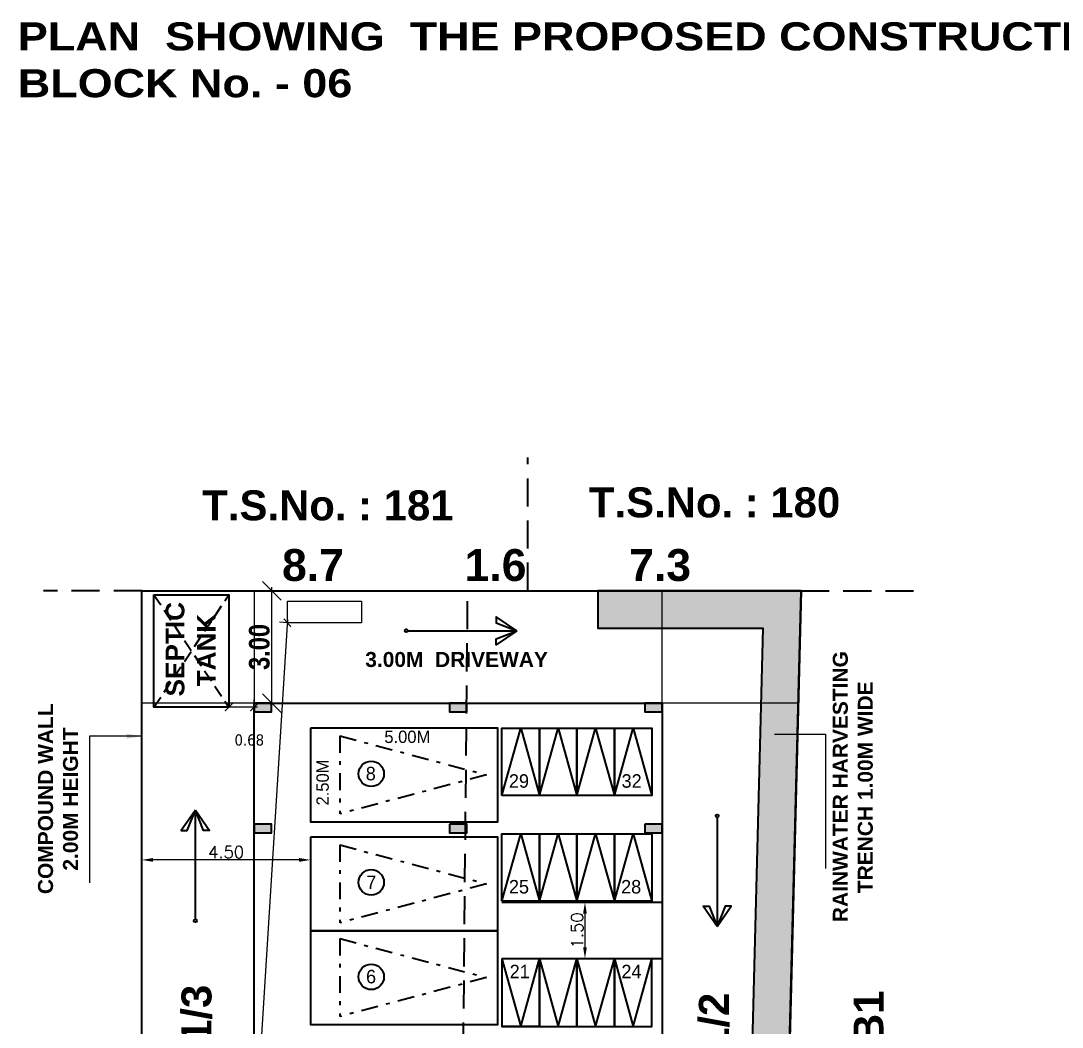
# Model space of a CAD drawing. Header units: metres. Extents: x 2770 to 3790, y -2264 to -643.
# Drawn here: x 3709.65 to 3737.45, y -2232.61 to -2205.75 of the extents above; entities that cross this region are included whole.
import ezdxf

# ---------------------------------------------------------------- set-up
doc = ezdxf.new("R2010")
doc.units = ezdxf.units.M
doc.header["$MEASUREMENT"] = 0
doc.header["$PDMODE"] = 2
for name, pattern in [('DASHDOT', [1, 0.5, -0.25, 0, -0.25]), ('HIDDEN', [0.375, 0.25, -0.125]), ('HIDDENX2', [0.75, 0.5, -0.25])]:
    doc.linetypes.add(name, pattern=pattern)
for name, color, linetype in [('BLK_1_FLR_0_BLT_UP_AREA', 18, 'Continuous'), ('BLK_1_FLR_0_BLT_UP_AREA_DEDUCT', 18, 'Continuous'), ('BLK_1_FLR_0_COVERED_PARKING', 173, 'Continuous'), ('BLK_1_FLR_0_STILT', 113, 'Continuous'), ('BLK_1_LVL_0_BLDG_FOOT_PRINT', 1, 'Continuous'), ('BLK_1_LVL_0_REAR_SETBACK', 11, 'Continuous'), ('BLK_1_LVL_0_SIDE_SETBACK1', 171, 'Continuous'), ('BLK_1_LVL_0_SIDE_SETBACK2', 102, 'Continuous'), ('PARKING_SLOT', 30, 'Continuous'), ('PLOT_BOUNDARY', 70, 'Continuous'), ('RWH', 130, 'Continuous'), ('SEPTIC_TANK_1', 1, 'Continuous'), ('TWO_WHEELER_PARKING', 2, 'Continuous')]:
    doc.layers.add(name, color=color, linetype=linetype)
doc.layers.add('SEGREGATED_TOILET', color=1, linetype='Continuous', lineweight=40)
doc.styles.add('CEN-GOT', font='arialbd.ttf')
doc.styles.add('CGR', font='ariblk.ttf')
doc.styles.add('ROMAND', font='ROMAND.SHX')
doc.styles.add('STYLE1', font='tahoma.ttf', dxfattribs={"height": 0.4})
doc.styles.add('STYLE2', font='tahoma.ttf', dxfattribs={"height": 0.3})
doc.styles.add('SVN RM', font='ARIALNB.TTF')
doc.dimstyles.new('STY', dxfattribs={"dimscale": 0.9, "dimtxt": 0.23, "dimasz": 0.18, "dimexe": 0.15, "dimexo": 0.6, "dimgap": 0.1, "dimtad": 1, "dimtih": 1, "dimtoh": 1, "dimzin": 0, "dimdsep": 46, "dimtxsty": 'STYLE1', "dimblk": 'CLOSEDBLANK', "dimcen": 0.09375, "dimdle": 0.1, "dimse1": 1, "dimse2": 1, "dimadec": 0, "dimazin": 0, "dimtfac": 1, "dimtmove": 2, "dimatfit": 2, "dimfxl": 0, "dimtolj": 1, "dimtzin": 0, "dimarcsym": 0})
doc.dimstyles.new('SVN - RM', dxfattribs={"dimtxt": 0.28, "dimasz": 0.18, "dimexe": 0.065, "dimexo": 0.15, "dimgap": 0.05, "dimtad": 1, "dimlfac": -1, "dimzin": 4, "dimdsep": 46, "dimtxsty": 'SVN RM', "dimcen": 0.09, "dimdle": 0.1, "dimclrd": 8, "dimclre": 8, "dimclrt": 3, "dimadec": 0, "dimazin": 0, "dimtfac": 0.5, "dimtofl": 0, "dimtmove": 2, "dimatfit": 3, "dimfxl": 0, "dimtolj": 1, "dimtzin": 0, "dimlwd": -1, "dimlwe": -1, "dimarcsym": 0})

# ---------------------------------------------------------------- blocks, each defined once
blk = doc.blocks.new('_ArchTick')
at = {"color": 0, "lineweight": 0, "const_width": 0.15}
blk.add_lwpolyline([(-0.5, -0.5), (0.5, 0.5)], dxfattribs=at)
blk = doc.blocks.new('*D294')
at = {"layer": 'Defpoints', "color": 0, "linetype": 'ByBlock', "lineweight": -3}
for p in [(3715.206, -2224.068), (3715.206, -2224.068), (3715.881, -2224.127)]:
    blk.add_point(p, dxfattribs=at)
at = {"layer": 'SEPTIC_TANK_1', "color": 0, "lineweight": -2}
for p, q in [((3715.206, -2224.068), (3715.206, -2223.861)), ((3715.881, -2224.068), (3715.881, -2223.861)), ((3715.971, -2224.068), (3715.116, -2224.068))]:
    blk.add_line(p, q, dxfattribs=at)
at = {"layer": 'SEPTIC_TANK_1', "color": 0, "linetype": 'ByBlock', "lineweight": -2, "xscale": 0.207, "yscale": 0.207, "zscale": 0.207, "rotation": 180}
blk.add_blockref('_ArchTick', (3715.206, -2224.068), dxfattribs=at)
at = {"layer": 'SEPTIC_TANK_1', "color": 0, "linetype": 'ByBlock', "lineweight": -2, "xscale": 0.207, "yscale": 0.207, "zscale": 0.207}
blk.add_blockref('_ArchTick', (3715.881, -2224.068), dxfattribs=at)
at = {"layer": 'SEPTIC_TANK_1', "color": 0, "linetype": 'ByBlock', "lineweight": -3, "insert": (3715.751, -2224.944), "char_height": 0.3, "attachment_point": 5, "style": 'STYLE2'}
blk.add_mtext('\\A1;0.68', dxfattribs=at)
blk = doc.blocks.new('*D295')
at = {"layer": 'Defpoints', "color": 0, "linetype": 'ByBlock', "lineweight": -3}
for p in [(3716.768, -2221.814), (3716.768, -2221.814), (3714.842, -2252.359)]:
    blk.add_point(p, dxfattribs=at)
at = {"layer": 'SEGREGATED_TOILET', "color": 0, "lineweight": -2}
for p, q in [((3716.774, -2221.725), (3715.82, -2236.84)), ((3716.768, -2221.814), (3716.561, -2221.801)), ((3714.836, -2252.449), (3715.789, -2237.333)), ((3714.842, -2252.359), (3714.635, -2252.346))]:
    blk.add_line(p, q, dxfattribs=at)
at = {"layer": 'SEGREGATED_TOILET', "color": 0, "linetype": 'ByBlock', "lineweight": -2, "xscale": 0.207, "yscale": 0.207, "zscale": 0.207}
for p, rotation in [((3716.768, -2221.814), 86.39176127459467), ((3714.842, -2252.359), 266.3917612745947)]:
    blk.add_blockref('_ArchTick', p, dxfattribs=dict(at, rotation=rotation))
at = {"layer": 'SEGREGATED_TOILET', "color": 0, "linetype": 'ByBlock', "lineweight": -3, "insert": (3715.805, -2237.087), "char_height": 0.3, "attachment_point": 5, "style": 'STYLE2'}
blk.add_mtext('\\A1;30.61', dxfattribs=at)
blk = doc.blocks.new('_ClosedBlank')
at = {"color": 0, "linetype": 'ByBlock', "lineweight": -2}
for p, q in [((-1, 0.167), (0, 0)), ((-1, 0.167), (-1, -0.167)), ((0, 0), (-1, -0.167))]:
    blk.add_line(p, q, dxfattribs=at)
blk = doc.blocks.new('_OBLIQUE')
at = {"color": 0, "linetype": 'ByBlock'}
blk.add_line((-0.5, -0.5), (0.5, 0.5), dxfattribs=at)
blk = doc.blocks.new('*D321')
at = {"color": 8}
for p, q in [((3716.551, -2220.959), (3716.286, -2220.959)), ((3716.351, -2224.059), (3716.351, -2220.859)), ((3716.551, -2223.959), (3716.286, -2223.959))]:
    blk.add_line(p, q, dxfattribs=at)
at = {"layer": 'Defpoints', "color": 0, "linetype": 'ByBlock', "lineweight": -3}
for p in [(3716.351, -2220.959), (3717.032, -2220.959), (3717.032, -2223.959)]:
    blk.add_point(p, dxfattribs=at)
at = {"color": 8, "linetype": 'ByBlock', "xscale": 0.5, "yscale": 0.5, "zscale": 0.5}
for p, rotation in [((3716.351, -2220.959), 90), ((3716.351, -2223.959), 270)]:
    blk.add_blockref('_OBLIQUE', p, dxfattribs=dict(at, rotation=rotation))
at = {"color": 4, "linetype": 'ByBlock', "lineweight": 40, "insert": (3716.02, -2222.459), "char_height": 0.55, "attachment_point": 5, "rotation": 90, "style": 'SVN RM'}
blk.add_mtext('\\A1;3.00', dxfattribs=at)
blk = doc.blocks.new('*D340')
at = {"color": 8}
for p, q in [((3712.881, -2228.143), (3712.881, -2228.078)), ((3717.081, -2228.143), (3713.181, -2228.143)), ((3717.381, -2228.143), (3717.381, -2228.078))]:
    blk.add_line(p, q, dxfattribs=at)
at = {"color": 8, "linetype": 'ByBlock', "lineweight": -3}
for points in [[(3713.181, -2228.093), (3713.181, -2228.193), (3712.881, -2228.143)], [(3717.081, -2228.093), (3717.081, -2228.193), (3717.381, -2228.143)]]:
    blk.add_solid(points, dxfattribs=at)
at = {"layer": 'Defpoints', "color": 0, "linetype": 'ByBlock', "lineweight": -3}
for p in [(3712.881, -2228.143), (3712.881, -2228.143), (3717.381, -2228.143)]:
    blk.add_point(p, dxfattribs=at)
at = {"color": 50, "linetype": 'ByBlock', "lineweight": 40, "insert": (3715.131, -2227.933), "char_height": 0.32, "attachment_point": 5, "style": 'ROMAND'}
blk.add_mtext('\\A1;4.50', dxfattribs=at)
blk = doc.blocks.new('*D326')
at = {"color": 8}
for p, q in [((3724.71, -2229.274), (3724.645, -2229.274)), ((3724.71, -2229.574), (3724.71, -2230.474)), ((3724.71, -2230.774), (3724.645, -2230.774))]:
    blk.add_line(p, q, dxfattribs=at)
at = {"color": 8, "linetype": 'ByBlock', "lineweight": -3}
for points in [[(3724.66, -2229.574), (3724.76, -2229.574), (3724.71, -2229.274)], [(3724.66, -2230.474), (3724.76, -2230.474), (3724.71, -2230.774)]]:
    blk.add_solid(points, dxfattribs=at)
at = {"layer": 'Defpoints', "color": 0, "linetype": 'ByBlock', "lineweight": -3}
for p in [(3724.75, -2229.274), (3724.71, -2230.774), (3724.75, -2230.774)]:
    blk.add_point(p, dxfattribs=at)
at = {"color": 50, "linetype": 'ByBlock', "lineweight": 40, "insert": (3724.5, -2230.024), "char_height": 0.32, "attachment_point": 5, "rotation": 90, "style": 'ROMAND'}
blk.add_mtext('\\A1;1.50', dxfattribs=at)

msp = doc.modelspace()

# ---------------------------------------------------------------- hatches: boundary and pattern name
at = {"linetype": 'ByBlock', "lineweight": 40}
h = msp.add_hatch(dxfattribs=at)
h.set_pattern_fill('GRAVEL', scale=1.5)
h.set_pattern_definition([(228.0127875, (-1286.04603, -842.68376), (-12, -13.5), [0.201804, -19.97863207]), (184.9697407, (-1286.18103, -842.83376), (18, 1.5), [0.346302, -34.28388714]), (132.510447, (-1286.52603, -842.86376), (15, -16.5), [0.244182, -24.1740489]), (267.273689, (-1287.11103, -843.23876), (1.5, 30), [0.315357, -31.22033706]), (292.8336542, (-1287.12603, -843.55376), (-7.5, 18), [0.3092325, -30.6140597]), (357.273689, (-1287.00603, -843.83876), (-30, 1.5), [0.315357, -31.22033706]), (37.6942405, (-1286.69103, -843.853757), (-19.5, -15), [0.4170435, -41.28727282]), (72.2553284, (-1286.36103, -843.598757), (10.5, 33), [0.393732, -38.97948225]), (121.4295656, (-1286.24103, -843.22376), (-12, 19.5), [0.316425, -31.32610966]), (175.2363583, (-1286.40603, -842.95376), (16.5, -1.5), [0.361248, -17.70114387]), (222.3974378, (-1286.76603, -842.923757), (-18, -16.5), [0.467172, -46.2500625]), (138.8140748, (-1285.62603, -843.25376), (-10.5, 9), [0.1594515, -15.7857672]), (171.4692344, (-1285.74603, -843.14876), (19.5, -3), [0.3033555, -30.03226712]), (225, (-1286.046, -843.1038), (-2e-16, -1.5), [0.2121315, -1.90918884]), (203.1985905, (-1286.15103, -842.92376), (7.5, 3), [0.114237, -11.30942266]), (291.8014095, (-1286.25603, -842.96876), (-1.5, 4.5), [0.1615545, -7.9161927]), (30.9637565, (-1286.19603, -843.11876), (4.5, 3), [0.2623935, -8.48403434]), (161.565051, (-1285.97103, -842.98376), (3, -1.5), [0.1897365, -4.55368]), (16.3895403, (-1287.12603, -842.96876), (15, 4.5), [0.2658, -26.3142677]), (70.346176, (-1286.87103, -842.89376), (-6, -16.5), [0.2229915, -22.0761116]), (293.1985905, (-1285.97103, -842.68376), (-3, 7.5), [0.2284725, -11.19518716]), (343.6104597, (-1285.88103, -842.89376), (-15, 4.5), [0.2658, -26.3142677]), (339.4439548, (-1287.12603, -843.89876), (-7.5, 3), [0.25632, -12.5596856]), (294.7751406, (-1286.88603, -843.98876), (-7.5, 16.5), [0.214767, -21.2619646]), (66.8014095, (-1285.95603, -844.18376), (3, 7.5), [0.2284725, -11.19518716]), (17.3540246, (-1285.86603, -843.97376), (-19.5, -6), [0.2514465, -24.8931354]), (69.4439548, (-1286.69103, -844.18376), (-3, -7.5), [0.12816, -12.6878456]), (101.3099325, (-1286.04603, -844.18376), (-1.5, 6), [0.076485, -7.57204427]), (165.9637565, (-1286.06103, -844.10876), (4.5, -1.5), [0.3092325, -5.87542594]), (186.009006, (-1286.36103, -844.03376), (15, 1.5), [0.286575, -28.37088476]), (303.6900675, (-1286.19603, -843.25376), (-1.5, 3), [0.216333, -5.1919939]), (353.1572266, (-1286.07603, -843.433757), (25.5, -3), [0.377691, -37.39134394]), (60.945396, (-1285.70103, -843.47876), (-6, -10.5), [0.154434, -15.2890112]), (90, (-1285.626, -843.3438), (-1.5, 1.5), [0.09, -1.41]), (120.2564372, (-1286.39103, -843.98876), (6, -10.5), [0.208386, -20.63028]), (48.0127875, (-1286.49603, -843.80876), (12, 13.5), [0.403608, -19.77682807]), (0, (-1286.226, -843.5088), (1.5, 1.5), [0.39, -1.11]), (325.3048465, (-1285.83603, -843.50876), (15, -10.5), [0.237171, -23.47991145]), (254.054604, (-1285.64103, -843.64376), (-1.5, -6), [0.218403, -10.70176183]), (207.6459754, (-1285.70103, -843.853757), (-28.5, -15), [0.3555975, -35.20421127]), (175.4260787, (-1286.01603, -844.018757), (-19.5, 1.5), [0.3761985, -37.2436101])])
h.paths.add_polyline_path([(3725.05223, -2220.9587), (3725.05223, -2221.9587), (3729.45525, -2221.9587), (3728.82591, -2246.56268), (3729.67798, -2246.58447), (3729.67798, -2220.9587)])
h.paths.add_polyline_path([(3730.48116, -2220.9587), (3729.67798, -2220.9587), (3729.67798, -2246.58447), (3729.82558, -2246.58825)])
h = msp.add_hatch(color=7, dxfattribs=at)
h.dxf.hatch_style = 1
h.paths.add_polyline_path([(3715.88116, -2223.9587), (3715.88116, -2224.1887), (3716.34116, -2224.1887), (3716.34116, -2223.9587)])
h = msp.add_hatch(color=7, dxfattribs=at)
h.dxf.hatch_style = 1
h.paths.add_polyline_path([(3721.09501, -2223.9587), (3721.09501, -2224.1887), (3721.55501, -2224.1887), (3721.55501, -2223.9587)])
h = msp.add_hatch(color=7, dxfattribs=at)
h.dxf.hatch_style = 1
h.paths.add_polyline_path([(3726.30886, -2223.9587), (3726.30886, -2224.1887), (3726.76886, -2224.1887), (3726.76886, -2223.9587)])
h = msp.add_hatch(color=7, dxfattribs=at)
h.dxf.hatch_style = 1
h.paths.add_polyline_path([(3715.88116, -2227.1887), (3715.88116, -2227.4187), (3716.34116, -2227.4187), (3716.34116, -2227.1887)])
h = msp.add_hatch(color=7, dxfattribs=at)
h.dxf.hatch_style = 1
h.paths.add_polyline_path([(3721.09501, -2227.1887), (3721.09501, -2227.4187), (3721.55501, -2227.4187), (3721.55501, -2227.1887)])
h = msp.add_hatch(color=7, dxfattribs=at)
h.dxf.hatch_style = 1
h.paths.add_polyline_path([(3726.30886, -2227.1887), (3726.30886, -2227.4187), (3726.76886, -2227.4187), (3726.76886, -2227.1887)])

# ---------------------------------------------------------------- linework, layer by layer
at = {"color": 7, "linetype": 'HIDDENX2', "lineweight": 40, "ltscale": 1.5}
for p, q in [((3723.18116, -2220.9587), (3723.18116, -2217.40492)), ((3712.88116, -2220.9587), (3710.25642, -2220.9587)), ((3721.28116, -2252.3587), (3721.58116, -2220.9587)), ((3730.48116, -2220.9587), (3733.72176, -2220.9587))]:
    msp.add_line(p, q, dxfattribs=at)
at = {"color": 7, "lineweight": 40}
for p, q in [((3712.88116, -2252.3587), (3712.88116, -2220.9587)), ((3712.88116, -2220.9587), (3730.48116, -2220.9587)), ((3730.48116, -2220.9587), (3729.67798, -2252.3587)), ((3719.97568, -2222.02602), (3722.88981, -2222.02602)), ((3722.49569, -2226.42298), (3722.99569, -2224.62298)), ((3723.49569, -2226.42298), (3723.99569, -2224.62298)), ((3724.49569, -2226.42298), (3724.99569, -2224.62298)), ((3725.49569, -2226.42298), (3725.99569, -2224.62298)), ((3714.3105, -2229.72739), (3714.3105, -2226.81326)), ((3728.23897, -2227.00951), (3728.23897, -2229.92364)), ((3722.49569, -2229.24573), (3722.99569, -2227.44573)), ((3723.49569, -2229.24573), (3723.99569, -2227.44573)), ((3724.49569, -2229.24573), (3724.99569, -2227.44573)), ((3725.49569, -2229.24573), (3725.99569, -2227.44573)), ((3722.49569, -2230.78577), (3722.99569, -2232.58577)), ((3723.49569, -2230.78577), (3723.99569, -2232.58577)), ((3724.49569, -2230.78577), (3724.99569, -2232.58577)), ((3725.49569, -2230.78577), (3725.99569, -2232.58577))]:
    msp.add_line(p, q, dxfattribs=at)
at = {"color": 7, "linetype": 'HIDDEN', "lineweight": 40, "ltscale": 1.3}
for p, q in [((3713.20566, -2221.06753), (3715.20566, -2224.06753)), ((3713.20566, -2224.06753), (3715.20566, -2221.06753))]:
    msp.add_line(p, q, dxfattribs=at)
at = {"color": 7, "linetype": 'ByBlock', "lineweight": 40}
for p, q in [((3715.88116, -2223.9587), (3726.76886, -2223.9587)), ((3715.88116, -2245.47411), (3715.88116, -2223.9587)), ((3726.76886, -2223.9587), (3726.76886, -2245.47411)), ((3722.49569, -2229.27431), (3726.76886, -2229.27431)), ((3722.49569, -2230.77431), (3726.76886, -2230.77431))]:
    msp.add_line(p, q, dxfattribs=at)
at = {"color": 7, "lineweight": 40, "ltscale": 0.05}
for p, q in [((3722.99569, -2224.62298), (3723.49569, -2226.42298)), ((3723.99569, -2224.62298), (3724.49569, -2226.42298)), ((3724.99569, -2224.62298), (3725.49569, -2226.42298)), ((3725.99569, -2224.62298), (3726.49569, -2226.42298)), ((3722.99569, -2227.44573), (3723.49569, -2229.24573)), ((3723.99569, -2227.44573), (3724.49569, -2229.24573)), ((3724.99569, -2227.44573), (3725.49569, -2229.24573)), ((3725.99569, -2227.44573), (3726.49569, -2229.24573)), ((3722.99569, -2232.58577), (3723.49569, -2230.78577)), ((3723.99569, -2232.58577), (3724.49569, -2230.78577)), ((3724.99569, -2232.58577), (3725.49569, -2230.78577)), ((3725.99569, -2232.58577), (3726.49569, -2230.78577))]:
    msp.add_line(p, q, dxfattribs=at)
at = {"color": 7, "linetype": 'DASHDOT', "lineweight": 40, "ltscale": 0.9}
for p, q in [((3718.16431, -2224.83161), (3722.08116, -2225.87333)), ((3718.16431, -2224.83161), (3718.16431, -2226.91504)), ((3722.08116, -2225.87333), (3718.16431, -2226.91504)), ((3718.16431, -2227.74164), (3722.08116, -2228.78336)), ((3718.16431, -2227.74164), (3718.16431, -2229.82507)), ((3722.08116, -2228.78336), (3718.16431, -2229.82507)), ((3718.16431, -2230.24164), (3722.08116, -2231.28336)), ((3718.16431, -2230.24164), (3718.16431, -2232.32507)), ((3722.08116, -2231.28336), (3718.16431, -2232.32507))]:
    msp.add_line(p, q, dxfattribs=at)
at = {"color": 7, "lineweight": 40}
for points in [[(3730.48116, -2220.9587), (3729.67798, -2252.3587), (3712.88116, -2252.3587), (3712.88116, -2220.9587), (3730.48116, -2220.9587)], [(3713.20566, -2221.06753), (3715.20566, -2221.06753), (3715.20566, -2224.06753), (3713.20566, -2224.06753), (3713.20566, -2221.06753)], [(3725.05223, -2220.9587), (3725.05223, -2221.9587), (3729.45525, -2221.9587), (3728.82591, -2246.56268), (3729.82558, -2246.58825), (3730.48116, -2220.9587), (3725.05223, -2220.9587)], [(3722.88981, -2222.02602), (3722.34307, -2221.65142), (3722.34307, -2221.81199), (3722.88981, -2222.02602)], [(3722.88981, -2222.02602), (3722.34307, -2222.40062), (3722.34307, -2222.24005), (3722.88981, -2222.02602)], [(3717.38116, -2224.62333), (3717.38116, -2227.12333), (3722.38116, -2227.12333), (3722.38116, -2224.62333), (3717.38116, -2224.62333)], [(3714.3105, -2226.81326), (3713.9359, -2227.35999), (3714.09647, -2227.35999), (3714.3105, -2226.81326)], [(3714.3105, -2226.81326), (3714.6851, -2227.35999), (3714.52453, -2227.35999), (3714.3105, -2226.81326)], [(3717.38116, -2227.53336), (3717.38116, -2230.03336), (3722.38116, -2230.03336), (3722.38116, -2227.53336), (3717.38116, -2227.53336)], [(3728.23897, -2229.92364), (3727.86437, -2229.37691), (3728.02494, -2229.37691), (3728.23897, -2229.92364)], [(3728.23897, -2229.92364), (3728.61357, -2229.37691), (3728.453, -2229.37691), (3728.23897, -2229.92364)], [(3717.38116, -2230.03336), (3717.38116, -2232.53336), (3722.38116, -2232.53336), (3722.38116, -2230.03336), (3717.38116, -2230.03336)]]:
    msp.add_lwpolyline(points, dxfattribs=at)
at = {"color": 7, "linetype": 'ByBlock', "lineweight": 40}
for points in [[(3715.88116, -2223.9587), (3715.88116, -2224.1887), (3716.34116, -2224.1887), (3716.34116, -2223.9587), (3715.88116, -2223.9587)], [(3721.09501, -2223.9587), (3721.09501, -2224.1887), (3721.55501, -2224.1887), (3721.55501, -2223.9587), (3721.09501, -2223.9587)], [(3726.30886, -2223.9587), (3726.30886, -2224.1887), (3726.76886, -2224.1887), (3726.76886, -2223.9587), (3726.30886, -2223.9587)], [(3715.88116, -2227.1887), (3715.88116, -2227.4187), (3716.34116, -2227.4187), (3716.34116, -2227.1887), (3715.88116, -2227.1887)], [(3721.09501, -2227.1887), (3721.09501, -2227.4187), (3721.55501, -2227.4187), (3721.55501, -2227.1887), (3721.09501, -2227.1887)], [(3726.30886, -2227.1887), (3726.30886, -2227.4187), (3726.76886, -2227.4187), (3726.76886, -2227.1887), (3726.30886, -2227.1887)]]:
    msp.add_lwpolyline(points, dxfattribs=at)
at = {"color": 7, "linetype": 'ByBlock', "lineweight": -3}
msp.add_lwpolyline([(3715.88116, -2223.9587), (3726.76886, -2223.9587), (3726.76886, -2245.47412), (3715.88116, -2245.47412)], close=True, dxfattribs=at)
msp.add_lwpolyline([(3715.88116, -2223.9587), (3726.76886, -2223.9587), (3726.76886, -2245.47412), (3715.88116, -2245.47412)], close=True, dxfattribs=at)
at = {"color": 7, "lineweight": 40}
for points in [[(3722.49569, -2226.42298), (3722.49569, -2224.62298), (3723.49569, -2224.62298), (3723.49569, -2226.42298)], [(3723.49569, -2226.42298), (3723.49569, -2224.62298), (3724.49569, -2224.62298), (3724.49569, -2226.42298)], [(3724.49569, -2226.42298), (3724.49569, -2224.62298), (3725.49569, -2224.62298), (3725.49569, -2226.42298)], [(3725.49569, -2226.42298), (3725.49569, -2224.62298), (3726.49569, -2224.62298), (3726.49569, -2226.42298)], [(3722.49569, -2229.24573), (3722.49569, -2227.44573), (3723.49569, -2227.44573), (3723.49569, -2229.24573)], [(3723.49569, -2229.24573), (3723.49569, -2227.44573), (3724.49569, -2227.44573), (3724.49569, -2229.24573)], [(3724.49569, -2229.24573), (3724.49569, -2227.44573), (3725.49569, -2227.44573), (3725.49569, -2229.24573)], [(3725.49569, -2229.24573), (3725.49569, -2227.44573), (3726.49569, -2227.44573), (3726.49569, -2229.24573)], [(3722.49569, -2230.78577), (3722.49569, -2232.58577), (3723.49569, -2232.58577), (3723.49569, -2230.78577)], [(3723.49569, -2230.78577), (3723.49569, -2232.58577), (3724.49569, -2232.58577), (3724.49569, -2230.78577)], [(3724.49569, -2230.78577), (3724.49569, -2232.58577), (3725.49569, -2232.58577), (3725.49569, -2230.78577)], [(3725.49569, -2230.78577), (3725.49569, -2232.58577), (3726.49569, -2232.58577), (3726.49569, -2230.78577)]]:
    msp.add_lwpolyline(points, close=True, dxfattribs=at)
for centre in [(3719.93608, -2222.02602), (3728.23897, -2226.96991), (3714.3105, -2229.76699)]:
    msp.add_circle(centre, 0.0396, dxfattribs=at)
at = {"color": 7, "linetype": 'ByBlock', "lineweight": 40}
for centre in [(3719.00563, -2225.84579), (3719.00563, -2228.74169), (3719.00563, -2231.26423)]:
    msp.add_circle(centre, 0.34, dxfattribs=at)
at = {"layer": 'BLK_1_FLR_0_BLT_UP_AREA', "color": 18}
msp.add_lwpolyline([(3715.88116, -2223.9587), (3726.76886, -2223.9587), (3726.76886, -2245.47412), (3715.88116, -2245.47412)], close=True, dxfattribs=at)
at = {"layer": 'BLK_1_FLR_0_BLT_UP_AREA_DEDUCT', "color": 18}
msp.add_lwpolyline([(3715.88116, -2223.9587), (3726.76886, -2223.9587), (3726.76886, -2245.47412), (3715.88116, -2245.47412)], close=True, dxfattribs=at)
at = {"layer": 'BLK_1_FLR_0_COVERED_PARKING', "color": 173}
msp.add_lwpolyline([(3715.88116, -2223.9587), (3726.76886, -2223.9587), (3726.76886, -2245.47412), (3715.88116, -2245.47412)], close=True, dxfattribs=at)
at = {"layer": 'BLK_1_FLR_0_STILT', "color": 113}
msp.add_lwpolyline([(3715.88116, -2223.9587), (3726.76886, -2223.9587), (3726.76886, -2245.47412), (3715.88116, -2245.47412)], close=True, dxfattribs=at)
at = {"layer": 'BLK_1_LVL_0_BLDG_FOOT_PRINT', "color": 1}
msp.add_lwpolyline([(3715.88116, -2223.9587), (3726.76886, -2223.9587), (3726.76886, -2245.47412), (3715.88116, -2245.47412)], close=True, dxfattribs=at)
at = {"layer": 'BLK_1_LVL_0_REAR_SETBACK', "color": 11, "linetype": 'ByBlock', "lineweight": -3}
msp.add_lwpolyline([(3726.76886, -2220.9587), (3715.88116, -2220.9587), (3715.88116, -2223.9587), (3726.76886, -2223.9587)], close=True, dxfattribs=at)
at = {"layer": 'BLK_1_LVL_0_SIDE_SETBACK1', "color": 171, "linetype": 'ByBlock', "lineweight": -3}
msp.add_lwpolyline([(3715.88116, -2223.9587), (3712.88116, -2223.9587), (3712.88116, -2245.47412), (3715.88116, -2245.47412)], close=True, dxfattribs=at)
at = {"layer": 'BLK_1_LVL_0_SIDE_SETBACK2', "color": 102, "linetype": 'ByBlock', "lineweight": -3}
msp.add_lwpolyline([(3730.40442, -2223.9587), (3726.76886, -2223.9587), (3726.76886, -2245.47412), (3729.85408, -2245.47412)], close=True, dxfattribs=at)
at = {"layer": 'PARKING_SLOT', "color": 30, "linetype": 'ByBlock', "lineweight": -3}
for points in [[(3722.38116, -2224.62333), (3717.38116, -2224.62333), (3717.38116, -2227.12333), (3722.38116, -2227.12333)], [(3722.38116, -2227.53336), (3717.38116, -2227.53336), (3717.38116, -2230.03336), (3722.38116, -2230.03336)], [(3722.38116, -2230.03336), (3717.38116, -2230.03336), (3717.38116, -2232.53336), (3722.38116, -2232.53336)]]:
    msp.add_lwpolyline(points, close=True, dxfattribs=at)
at = {"layer": 'PLOT_BOUNDARY', "color": 70, "linetype": 'ByBlock', "lineweight": 40}
msp.add_lwpolyline([(3730.48116, -2220.9587), (3729.67798, -2252.3587), (3712.88116, -2252.3587), (3712.88116, -2220.9587), (3730.48116, -2220.9587)], close=True, dxfattribs=at)
at = {"layer": 'RWH', "ltscale": 400}
msp.add_lwpolyline([(3725.05223, -2220.9587), (3725.05223, -2221.9587), (3729.45525, -2221.9587), (3728.82591, -2246.56268), (3729.82558, -2246.58825), (3730.48116, -2220.9587), (3725.05223, -2220.9587)], dxfattribs=at)
at = {"layer": 'SEGREGATED_TOILET', "color": 1, "linetype": 'ByBlock', "lineweight": -3}
msp.add_lwpolyline([(3716.7679, -2221.23705), (3718.74131, -2221.23705), (3718.74131, -2221.81435), (3716.7679, -2221.81435)], close=True, dxfattribs=at)
at = {"layer": 'SEPTIC_TANK_1', "color": 146, "linetype": 'ByBlock', "lineweight": -3}
msp.add_lwpolyline([(3713.20566, -2221.06753), (3715.20566, -2221.06753), (3715.20566, -2224.06753), (3713.20566, -2224.06753), (3713.20566, -2221.06753)], dxfattribs=at)
at = {"layer": 'TWO_WHEELER_PARKING', "linetype": 'Continuous'}
for points in [[(3722.49569, -2224.62298), (3722.49569, -2226.42298), (3723.49569, -2226.42298), (3723.49569, -2224.62298)], [(3723.49569, -2224.62298), (3723.49569, -2226.42298), (3724.49569, -2226.42298), (3724.49569, -2224.62298)], [(3724.49569, -2224.62298), (3724.49569, -2226.42298), (3725.49569, -2226.42298), (3725.49569, -2224.62298)], [(3725.49569, -2224.62298), (3725.49569, -2226.42298), (3726.49569, -2226.42298), (3726.49569, -2224.62298)], [(3722.49569, -2227.44573), (3722.49569, -2229.24573), (3723.49569, -2229.24573), (3723.49569, -2227.44573)], [(3723.49569, -2227.44573), (3723.49569, -2229.24573), (3724.49569, -2229.24573), (3724.49569, -2227.44573)], [(3724.49569, -2227.44573), (3724.49569, -2229.24573), (3725.49569, -2229.24573), (3725.49569, -2227.44573)], [(3725.49569, -2227.44573), (3725.49569, -2229.24573), (3726.49569, -2229.24573), (3726.49569, -2227.44573)], [(3722.49569, -2230.77431), (3722.49569, -2232.57431), (3723.49569, -2232.57431), (3723.49569, -2230.77431)], [(3723.49569, -2230.78577), (3723.49569, -2232.58577), (3724.49569, -2232.58577), (3724.49569, -2230.78577)], [(3724.49569, -2230.78577), (3724.49569, -2232.58577), (3725.49569, -2232.58577), (3725.49569, -2230.78577)], [(3725.49569, -2230.78577), (3725.49569, -2232.58577), (3726.49569, -2232.58577), (3726.49569, -2230.78577)]]:
    msp.add_lwpolyline(points, close=True, dxfattribs=at)

# ---------------------------------------------------------------- texts
at = {"color": 7, "lineweight": 40, "insert": (3709.57237, -2205.78765), "char_height": 0.75, "width": 86.0072586, "attachment_point": 1, "style": 'CGR'}
msp.add_mtext('\\A1;\\pt15;{\\fArial Black|b0|i0|c0|p34;PLAN  SHOWING  THE PROPOSED CONSTRUCTION OF R.C.C TERTRACE ROOF (STILT + 4 FLOORS) COMMERCIAL BUILDING IN WARD - B, \\PBLOCK No. - 06\\H1.86531x; }', dxfattribs=at)
at = {"color": 7, "linetype": 'ByBlock', "lineweight": 40, "attachment_point": 1, "style": 'CEN-GOT'}
for s, insert, char_height, width in [('{\\W8.303734; }T.S.No. : 181', (3711.91844, -2218.27912), 0.8, 11.6581994), ('{\\W8.099868; }T.S.No. : 180', (3722.30238, -2218.20052), 0.8, 11.6581994), ('{\\W1.971067; }8.7', (3715.97441, -2219.84735), 0.85, 2.8503845), ('{\\W2.02467; }1.6', (3720.83109, -2219.84735), 0.85, 2.8503845), ('{\\W1.971946; }7.3', (3725.23906, -2219.84735), 0.85, 2.8503845), ('{\\W6.024087; }3.00M  DRIVEWAY', (3717.91119, -2222.59305), 0.4, 6.7250782)]:
    msp.add_mtext(s, dxfattribs=dict(at, insert=insert, char_height=char_height, width=width))
at = {"color": 7, "lineweight": 40, "ltscale": 1.5, "rotation": 90, "style": 'CEN-GOT'}
for s, insert, char_height, width, attachment_point in [('{\\W2.321104; }SEPTIC\\P{\\W3.707747; }TANK', (3713.51755, -2224.23118), 0.5, 3.3626934, 1), ('{\\fFootlight MT Light|b0|i0|c0|p18;\\W4.00806; \\W1;2.50M}', (3717.87646, -2227.18141), 0.33, 2.4007382, 7)]:
    msp.add_mtext(s, dxfattribs=dict(at, insert=insert, char_height=char_height, width=width, attachment_point=attachment_point))
at = {"color": 7, "linetype": 'ByBlock', "lineweight": 40, "attachment_point": 1, "rotation": 90, "style": 'CEN-GOT'}
for s, insert, char_height, width in [('{\\W4.967755; }RAINWATER HARVESTING \\P{\\W9.951937; }TRENCH 1.00M WIDE', (3731.32559, -2230.57467), 0.4, 8.7010383), ('{\\W5.8837;  }COMPOUND WALL \\P{\\W7.90172;  }2.00M HEIGHT', (3710.11173, -2230.88227), 0.4, 8.7010383), ('{\\W6.587566; }T.S.No. : 171/3', (3713.94016, -2241.1577), 0.8, 11.6581994), ('{\\W4.502329; }T.S.No. : 171/1B1', (3731.87924, -2242.09439), 0.8, 11.6581994), ('{\\W6.600747; }T.S.No. : 171/2', (3727.75046, -2241.37476), 0.8, 11.6581994)]:
    msp.add_mtext(s, dxfattribs=dict(at, insert=insert, char_height=char_height, width=width))
at = {"color": 7, "lineweight": 40, "ltscale": 1.5, "width": 2.4007382, "attachment_point": 7, "style": 'CEN-GOT'}
for s, insert, char_height in [('{\\fFootlight MT Light|b0|i0|c0|p18;\\W4.10572; \\W1;5.00M}', (3718.85223, -2225.02688), 0.33), ('{\\fFootlight MT Light|b0|i0|c0|p18;\\W7.72337; \\W1;8}', (3717.82614, -2226.02398), 0.36), ('{\\fFootlight MT Light|b0|i0|c0|p18;\\W6.66087; \\W1;29}', (3721.78963, -2226.22138), 0.36), ('{\\fFootlight MT Light|b0|i0|c0|p18;\\W6.71946; \\W1;32}', (3724.78963, -2226.22138), 0.36), ('{\\fFootlight MT Light|b0|i0|c0|p18;\\W7.83665; \\W1;7}', (3717.82614, -2228.91988), 0.36), ('{\\fFootlight MT Light|b0|i0|c0|p18;\\W6.66478; \\W1;25}', (3721.78963, -2229.04412), 0.36), ('{\\fFootlight MT Light|b0|i0|c0|p18;\\W6.62376; \\W1;28}', (3724.78963, -2229.04412), 0.36), ('{\\fFootlight MT Light|b0|i0|c0|p18;\\W7.77708; \\W1;6}', (3717.82614, -2231.44242), 0.36), ('{\\fFootlight MT Light|b0|i0|c0|p18;\\W6.81126; \\W1;21}', (3721.78963, -2231.30195), 0.36), ('{\\fFootlight MT Light|b0|i0|c0|p18;\\W6.68235; \\W1;24}', (3724.78963, -2231.30195), 0.36)]:
    msp.add_mtext(s, dxfattribs=dict(at, insert=insert, char_height=char_height))

# ---------------------------------------------------------------- dimensions: what is measured, and where the dimension line sits
at = {"color": 7, "linetype": 'ByBlock', "lineweight": 40}
for base, p1, p2, override, picture, middle in [((3716.3511, -2220.9587), (3717.03214, -2223.9587), (3717.03214, -2220.9587), {"dimtxt": 0.55, "dimasz": 0.5, "dimblk1": 'OBLIQUE', "dimblk2": 'OBLIQUE', "dimsah": 1, "dimclrt": 4}, '*D321', (3716.02047, -2222.4587)), ((3724.71029, -2230.77431), (3724.74956, -2229.27431), (3724.74956, -2230.77431), {"dimtxt": 0.32, "dimasz": 0.3, "dimtxsty": 'ROMAND', "dimsah": 1, "dimclrt": 50}, '*D326', (3724.50029, -2230.02431))]:
    dim = msp.add_linear_dim(base=base, p1=p1, p2=p2, angle=90, dimstyle='SVN - RM', override=override, dxfattribs=at)
    dim.commit()
    dim.dimension.update_dxf_attribs({"geometry": picture, "text_midpoint": middle})
dim = msp.add_linear_dim(base=(3712.88116, -2228.14284), p1=(3717.38116, -2228.14284), p2=(3712.88116, -2228.14284), dimstyle='SVN - RM', override={"dimtxt": 0.32, "dimasz": 0.3, "dimtxsty": 'ROMAND', "dimsah": 1, "dimclrt": 50}, dxfattribs=at)
dim.commit()
dim.dimension.update_dxf_attribs({"geometry": '*D340', "text_midpoint": (3715.13116, -2227.93284)})
at = {"layer": 'SEGREGATED_TOILET', "color": 1, "linetype": 'ByBlock', "lineweight": -3}
dim = msp.add_aligned_dim(p1=(3714.84181, -2252.3587), p2=(3716.7679, -2221.81435), distance=0, dimstyle='STY', override={"dimtxt": 0.3, "dimasz": 0.23, "dimexe": 0.23, "dimexo": 0.23, "dimtxsty": 'STYLE2', "dimblk": 'ArchTick', "dimcen": 0.23, "dimse1": 0, "dimse2": 0, "dimldrblk": 'ArchTick', "dimfxl": 0.23, "dimfxlon": 1, "dimtfill": 1, "dimtfillclr": 256, "dimarcsym": 1}, dxfattribs=at)
dim.commit()
dim.dimension.update_dxf_attribs({"geometry": '*D295', "text_midpoint": (3715.80485, -2237.08653)})
at = {"layer": 'SEPTIC_TANK_1', "color": 1, "linetype": 'ByBlock', "lineweight": -3}
dim = msp.add_linear_dim(base=(3715.20566, -2224.06753), p1=(3715.88116, -2224.127), p2=(3715.20566, -2224.06753), angle=180, dimstyle='STY', override={"dimtxt": 0.3, "dimasz": 0.23, "dimexe": 0.23, "dimexo": 0.23, "dimtxsty": 'STYLE2', "dimblk": 'ArchTick', "dimcen": 0.23, "dimse1": 0, "dimse2": 0, "dimldrblk": 'ArchTick', "dimfxl": 0.23, "dimfxlon": 1, "dimtfill": 1, "dimtfillclr": 256, "dimarcsym": 1}, dxfattribs=at)
dim.commit()
dim.dimension.update_dxf_attribs({"geometry": '*D294', "text_midpoint": (3715.75094, -2224.94411), "dimtype": 160})

# ---------------------------------------------------------------- leaders
at = {"color": 7, "linetype": 'ByBlock', "lineweight": 40}
for points, override in [([(3729.7672, -2224.7832), (3731.13049, -2224.7832), (3731.13049, -2228.37339)], {"dimasz": 0.45, "dimgap": 0.1, "dimtad": 0}), ([(3712.88116, -2224.84083), (3711.48662, -2224.84083), (3711.48662, -2228.75736)], {"dimasz": 0.45, "dimtad": 0})]:
    msp.add_leader(points, dimstyle='STY', override=override, dxfattribs=at)

doc.saveas('drawing.dxf')
